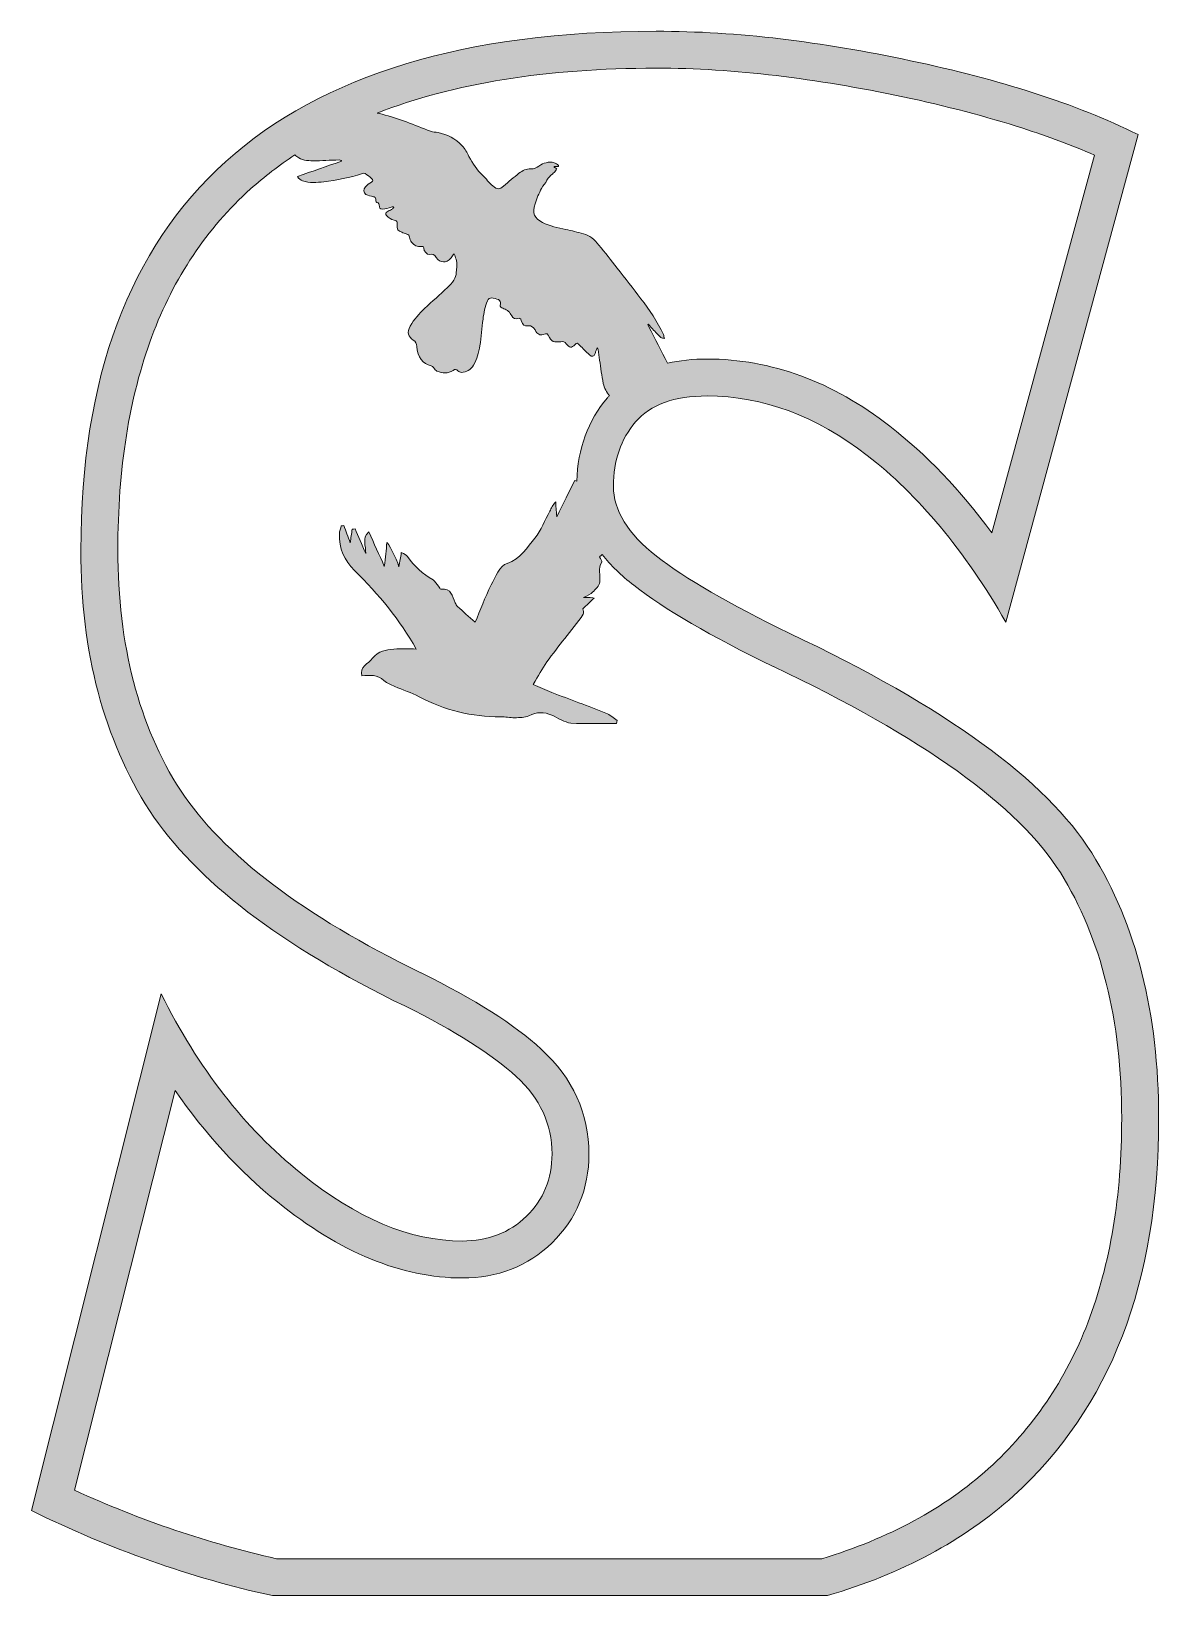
# Model space of a CAD drawing. Header units: millimetres. Extents: x 56 to 627, y -296 to -28.
# Drawn here: x 536 to 627.5, y -154.9 to -27.9 of the extents above; entities that cross this region are included whole.
import ezdxf

# ---------------------------------------------------------------- set-up
doc = ezdxf.new("R2010")
doc.units = ezdxf.units.MM
doc.header["$MEASUREMENT"] = 0
doc.layers.add('Layer 7', color=7, linetype='Continuous')

msp = doc.modelspace()

# ---------------------------------------------------------------- hatches: boundary and pattern name
at = {"layer": 'Layer 7'}
h = msp.add_hatch(color=1, dxfattribs=at)
h.dxf.hatch_style = 2
edge = h.paths.add_edge_path()
edge.add_spline(control_points=[(622.05, -94.64), (618.34, -88.72), (610.15, -82.77), (597.49, -76.79), (592.63, -74.43), (589.04, -72.35), (586.72, -70.54), (584.39, -68.73), (583.23, -66.84), (583.23, -64.86), (583.23, -62.78), (583.83, -61.04), (585.02, -59.64), (586.22, -58.24), (588.16, -57.54), (590.84, -57.54), (595.36, -57.54), (599.69, -59.15), (603.82, -62.36), (607.96, -65.56), (611.71, -70.07), (615.08, -75.89), (615.08, -75.89), (625.82, -36.32), (625.82, -36.32), (623.26, -35.06), (620.45, -33.94), (617.38, -32.95), (614.31, -31.96), (610.96, -31.09), (607.34, -30.32), (603.72, -29.55), (600.2, -28.96), (596.79, -28.55), (593.38, -28.14), (590.01, -27.93), (586.69, -27.93), (571.25, -27.93), (559.61, -31.46), (551.77, -38.5), (543.93, -45.55), (540, -56.06), (540, -70.05), (540, -78.38), (541.86, -85.43), (545.57, -91.19), (549.32, -96.89), (556.22, -102.18), (566.29, -107.06), (570.38, -109.09), (573.39, -111), (575.33, -112.78), (577.27, -114.56), (578.24, -116.66), (578.24, -119.07), (578.24, -121.1), (577.55, -122.78), (576.17, -124.13), (574.78, -125.47), (573.04, -126.14), (570.95, -126.14), (566.73, -126.14), (562.36, -124.31), (557.85, -120.63), (553.28, -116.96), (549.51, -112.11), (546.53, -106.07), (546.53, -106.07), (535.98, -148.02), (535.98, -148.02), (542.39, -151.17), (548.92, -153.47), (555.55, -154.93), (555.55, -154.93), (600.59, -154.93), (600.59, -154.93), (606.62, -153.16), (611.66, -150.46), (615.69, -146.83), (623.55, -139.73), (627.48, -129.52), (627.48, -116.19), (627.48, -107.64), (625.67, -100.45), (622.05, -94.64)], knot_values=[0, 0, 0, 0, 1, 1, 1, 2, 2, 2, 3, 3, 3, 4, 4, 4, 5, 5, 5, 6, 6, 6, 7, 7, 7, 8, 8, 8, 9, 9, 9, 10, 10, 10, 11, 11, 11, 12, 12, 12, 13, 13, 13, 14, 14, 14, 15, 15, 15, 16, 16, 16, 17, 17, 17, 18, 18, 18, 19, 19, 19, 20, 20, 20, 21, 21, 21, 22, 22, 22, 23, 23, 23, 24, 24, 24, 25, 25, 25, 26, 26, 26, 27, 27, 27, 28, 28, 28, 28], degree=3, periodic=1)
edge = h.paths.add_edge_path()
edge.add_spline(control_points=[(596.43, -31.53), (599.74, -31.93), (603.21, -32.51), (606.72, -33.25), (610.24, -34), (613.51, -34.86), (616.46, -35.81), (618.51, -36.46), (620.45, -37.19), (622.26, -37.98), (622.26, -37.98), (613.93, -68.65), (613.93, -68.65), (611.37, -65.16), (608.6, -62.26), (605.66, -59.99), (601.01, -56.37), (596.02, -54.54), (590.84, -54.54), (589.68, -54.54), (588.6, -54.66), (587.62, -54.88), (587.11, -53.89), (586.6, -52.91), (586.09, -51.92), (586.06, -51.86), (586.04, -51.8), (586.02, -51.74), (586.04, -51.73), (586.05, -51.72), (586.07, -51.71), (586.14, -51.8), (586.21, -51.9), (586.29, -51.98), (586.55, -52.26), (586.8, -52.53), (587.07, -52.79), (587.14, -52.85), (587.27, -52.84), (587.36, -52.87), (587.33, -52.76), (587.32, -52.66), (587.28, -52.56), (586.79, -51.5), (586.15, -50.55), (585.46, -49.65), (584.82, -48.81), (584.17, -47.98), (583.52, -47.15), (583.04, -46.52), (582.54, -45.9), (582.05, -45.29), (581.7, -44.85), (581.3, -44.5), (580.79, -44.37), (580.31, -44.24), (579.83, -44.13), (579.35, -44.02), (578.71, -43.87), (578.07, -43.76), (577.47, -43.46), (576.8, -43.14), (576.61, -42.69), (576.86, -41.93), (577, -41.5), (577.19, -41.09), (577.39, -40.69), (577.51, -40.45), (577.72, -40.27), (577.83, -40.02), (577.94, -39.8), (578.09, -39.65), (578.27, -39.52), (578.36, -39.44), (578.45, -39.36), (578.53, -39.27), (578.57, -39.22), (578.59, -39.14), (578.63, -39.08), (578.57, -39.05), (578.52, -39.03), (578.46, -39), (578.44, -39), (578.43, -38.97), (578.41, -38.96), (578.41, -38.96), (578.42, -38.9), (578.42, -38.9), (578.42, -38.9), (578.77, -38.92), (578.77, -38.92), (578.77, -38.89), (578.78, -38.86), (578.78, -38.82), (578.66, -38.75), (578.54, -38.63), (578.41, -38.6), (577.97, -38.49), (577.55, -38.62), (577.18, -38.87), (576.97, -39.01), (576.79, -39.12), (576.52, -39.1), (576.17, -39.07), (575.85, -39.25), (575.56, -39.46), (575.13, -39.79), (574.72, -40.15), (574.31, -40.5), (573.97, -40.78), (573.79, -40.8), (573.45, -40.49), (573.15, -40.22), (572.88, -39.91), (572.59, -39.62), (572.16, -39.18), (571.8, -38.66), (571.5, -38.09), (571.34, -37.78), (571.17, -37.46), (570.95, -37.22), (570.4, -36.63), (569.73, -36.31), (569.01, -36.16), (568.8, -36.11), (568.57, -36.13), (568.38, -36.05), (567.08, -35.53), (565.79, -35.01), (564.45, -34.67), (564.32, -34.63), (564.19, -34.6), (564.05, -34.57), (570.25, -32.15), (577.82, -30.93), (586.69, -30.93), (589.87, -30.93), (593.15, -31.13), (596.43, -31.53)], knot_values=[0, 0, 0, 0, 1, 1, 1, 2, 2, 2, 3, 3, 3, 4, 4, 4, 5, 5, 5, 6, 6, 6, 7, 7, 7, 8, 8, 8, 9, 9, 9, 10, 10, 10, 11, 11, 11, 12, 12, 12, 13, 13, 13, 14, 14, 14, 15, 15, 15, 16, 16, 16, 17, 17, 17, 18, 18, 18, 19, 19, 19, 20, 20, 20, 21, 21, 21, 22, 22, 22, 23, 23, 23, 24, 24, 24, 25, 25, 25, 26, 26, 26, 27, 27, 27, 28, 28, 28, 29, 29, 29, 30, 30, 30, 31, 31, 31, 32, 32, 32, 33, 33, 33, 34, 34, 34, 35, 35, 35, 36, 36, 36, 37, 37, 37, 38, 38, 38, 39, 39, 39, 40, 40, 40, 41, 41, 41, 42, 42, 42, 43, 43, 43, 44, 44, 44, 45, 45, 45, 46, 46, 46, 46], degree=3, periodic=1)
edge = h.paths.add_edge_path()
edge.add_spline(control_points=[(613.68, -144.6), (610.11, -147.83), (605.56, -150.29), (600.15, -151.93), (600.15, -151.93), (555.88, -151.93), (555.88, -151.93), (550.35, -150.69), (544.85, -148.82), (539.48, -146.37), (539.48, -146.37), (547.65, -113.92), (547.65, -113.92), (550.07, -117.44), (552.85, -120.46), (555.95, -122.96), (561, -127.06), (566.05, -129.14), (570.95, -129.14), (573.84, -129.14), (576.3, -128.18), (578.25, -126.28), (580.21, -124.38), (581.24, -121.89), (581.24, -119.07), (581.24, -115.79), (579.94, -112.93), (577.36, -110.57), (575.19, -108.57), (572, -106.55), (567.62, -104.37), (567.62, -104.37), (567.61, -104.37), (567.61, -104.37), (567.61, -104.37), (567.6, -104.36), (567.6, -104.36), (558.08, -99.75), (551.52, -94.76), (548.08, -89.55), (544.71, -84.31), (543, -77.75), (543, -70.05), (543, -63.45), (543.93, -57.62), (545.76, -52.72), (547.54, -47.95), (550.23, -43.91), (553.77, -40.73), (554.88, -39.74), (556.09, -38.82), (557.37, -37.97), (557.42, -38.02), (557.47, -38.06), (557.53, -38.1), (557.93, -38.39), (558.38, -38.45), (558.83, -38.45), (559.54, -38.44), (560.25, -38.4), (560.96, -38.38), (561.02, -38.38), (561.08, -38.4), (561.14, -38.41), (561.15, -38.43), (561.15, -38.46), (561.15, -38.48), (559.97, -38.89), (558.79, -39.3), (557.58, -39.72), (557.7, -39.92), (557.84, -40.01), (557.99, -40.06), (558.56, -40.27), (559.14, -40.22), (559.71, -40.15), (560.77, -40.02), (561.82, -39.82), (562.85, -39.48), (562.92, -39.45), (563.02, -39.45), (563.08, -39.49), (563.26, -39.6), (563.43, -39.74), (563.6, -39.88), (563.73, -39.99), (563.72, -40.06), (563.58, -40.17), (563.42, -40.3), (563.24, -40.41), (563.09, -40.56), (562.9, -40.74), (562.92, -41.03), (563.14, -41.17), (563.32, -41.27), (563.54, -41.31), (563.74, -41.36), (563.84, -41.39), (563.94, -41.41), (563.93, -41.57), (563.91, -41.75), (563.99, -41.82), (564.12, -41.87), (564.16, -41.89), (564.22, -41.97), (564.22, -42.03), (564.22, -42.26), (564.28, -42.39), (564.48, -42.37), (564.72, -42.35), (564.95, -42.27), (565.19, -42.22), (565.25, -42.2), (565.3, -42.19), (565.36, -42.18), (565.37, -42.2), (565.38, -42.23), (565.39, -42.25), (565.33, -42.3), (565.28, -42.36), (565.21, -42.39), (565.09, -42.47), (564.96, -42.52), (564.85, -42.6), (564.74, -42.67), (564.71, -42.76), (564.81, -42.89), (564.98, -43.11), (565.19, -43.2), (565.42, -43.26), (565.7, -43.34), (565.69, -43.34), (565.67, -43.64), (565.65, -44), (565.75, -44.14), (566.04, -44.25), (566.18, -44.3), (566.32, -44.35), (566.46, -44.39), (566.59, -44.42), (566.65, -44.5), (566.67, -44.66), (566.69, -44.8), (566.75, -44.95), (566.83, -45.05), (567.05, -45.31), (567.32, -45.44), (567.63, -45.41), (567.71, -45.4), (567.82, -45.36), (567.83, -45.54), (567.84, -45.8), (568.08, -46.08), (568.3, -46.05), (568.53, -46.02), (568.67, -46.04), (568.85, -46.3), (569.18, -46.76), (569.65, -46.8), (570.05, -46.32), (570.13, -46.23), (570.2, -46.13), (570.3, -45.99), (570.36, -46.16), (570.4, -46.3), (570.45, -46.43), (570.59, -46.79), (570.49, -47.14), (570.47, -47.5), (570.46, -47.72), (570.38, -47.95), (570.27, -48.13), (570.13, -48.36), (569.94, -48.55), (569.75, -48.73), (569.14, -49.31), (568.51, -49.86), (567.9, -50.45), (567.46, -50.87), (567.04, -51.31), (566.73, -51.86), (566.42, -52.4), (566.58, -52.7), (566.98, -53), (567.16, -53.13), (567.26, -53.27), (567.27, -53.53), (567.3, -54.36), (567.76, -54.95), (568.44, -55.09), (568.51, -55.1), (568.57, -55.18), (568.63, -55.24), (568.72, -55.34), (568.8, -55.49), (568.9, -55.53), (569.35, -55.7), (569.81, -55.74), (570.22, -55.46), (570.37, -55.35), (570.47, -55.37), (570.6, -55.49), (570.68, -55.56), (570.79, -55.62), (570.89, -55.62), (571.3, -55.61), (571.64, -55.43), (571.87, -55.03), (572.15, -54.56), (572.3, -54.02), (572.39, -53.46), (572.5, -52.75), (572.55, -52.02), (572.64, -51.3), (572.7, -50.79), (572.8, -50.28), (573.01, -49.82), (573.08, -49.67), (573.19, -49.56), (573.34, -49.58), (573.52, -49.61), (573.71, -49.65), (573.89, -49.72), (574.03, -49.78), (574.11, -49.9), (574.05, -50.09), (574, -50.22), (574.05, -50.31), (574.16, -50.37), (574.21, -50.4), (574.27, -50.45), (574.33, -50.46), (574.62, -50.54), (574.82, -50.74), (574.97, -51.04), (575.08, -51.26), (575.26, -51.32), (575.47, -51.25), (575.61, -51.19), (575.69, -51.22), (575.75, -51.41), (575.87, -51.79), (575.97, -51.87), (576.31, -51.85), (576.56, -51.83), (576.72, -51.93), (576.86, -52.18), (577.05, -52.55), (577.24, -52.63), (577.53, -52.54), (577.86, -52.45), (577.87, -52.45), (578.04, -52.8), (578.14, -53), (578.26, -53.14), (578.46, -53.15), (578.63, -53.15), (578.8, -53.16), (578.97, -53.13), (579.14, -53.1), (579.27, -53.13), (579.4, -53.3), (579.64, -53.64), (579.82, -53.65), (580.1, -53.39), (580.29, -53.21), (580.3, -53.22), (580.48, -53.41), (580.74, -53.68), (581, -53.94), (581.27, -54.19), (581.5, -54.4), (581.63, -54.36), (581.74, -54.08), (581.77, -54), (581.79, -53.92), (581.82, -53.84), (581.84, -53.78), (581.87, -53.72), (581.91, -53.63), (581.95, -53.71), (581.97, -53.74), (581.98, -53.77), (582.02, -54.06), (582.06, -54.35), (582.1, -54.63), (582.2, -55.26), (582.27, -55.9), (582.4, -56.52), (582.49, -56.91), (582.67, -57.24), (582.9, -57.52), (582.85, -57.58), (582.79, -57.63), (582.74, -57.69), (581.16, -59.55), (580.33, -61.82), (580.25, -64.45), (580.2, -64.44), (580.15, -64.42), (580.09, -64.4), (579.63, -65.33), (579.16, -66.26), (578.62, -67.34), (578.58, -66.8), (578.56, -66.47), (578.54, -66.14), (578.29, -66.38), (578.19, -66.65), (578.06, -66.89), (577.67, -67.63), (577.37, -68.44), (576.85, -69.07), (576.21, -69.84), (575.74, -70.75), (574.59, -71.13), (574.01, -71.32), (573.63, -72.23), (573.3, -72.88), (572.79, -73.89), (572.41, -74.96), (572.01, -75.91), (571.47, -75.43), (571.02, -75.04), (570.58, -74.64), (570.49, -74.55), (570.44, -74.43), (570.39, -74.32), (570.14, -73.81), (570.09, -73.12), (569.22, -73.21), (569.16, -73.22), (569.09, -73.06), (569.02, -72.98), (568.88, -72.81), (568.77, -72.58), (568.59, -72.47), (567.75, -71.99), (567.05, -71.37), (566.52, -70.56), (566.44, -70.44), (566.25, -70.38), (566.01, -70.24), (565.94, -70.67), (565.89, -70.98), (565.82, -71.4), (565.58, -70.67), (564.94, -69.42), (564.84, -69.43), (564.78, -70.04), (564.71, -70.66), (564.63, -71.37), (564.2, -70.41), (563.79, -69.52), (563.37, -68.58), (562.78, -69.1), (563.15, -69.67), (563.12, -70.34), (562.79, -69.56), (562.52, -68.94), (562.25, -68.32), (562.17, -68.33), (562.09, -68.35), (562.02, -68.36), (561.97, -68.7), (561.92, -69.04), (561.86, -69.47), (561.67, -68.95), (561.51, -68.5), (561.35, -68.06), (561.28, -68.07), (561.21, -68.07), (561.14, -68.08), (561.09, -68.3), (560.99, -68.52), (560.98, -68.73), (560.93, -69.9), (561.38, -70.88), (562.21, -71.7), (564.16, -73.64), (565.92, -75.72), (567.22, -78.08), (566.66, -78.08), (566.02, -78.05), (565.4, -78.09), (564.75, -78.14), (564.14, -78.23), (563.68, -78.83), (563.33, -79.29), (562.6, -79.51), (562.8, -80.27), (563.46, -80.17), (564.06, -80.17), (564.6, -80.64), (564.84, -80.86), (565.17, -80.99), (565.48, -81.12), (566.13, -81.41), (566.83, -81.61), (567.46, -81.95), (569.52, -83.07), (571.72, -83.58), (574.07, -83.58), (574.45, -83.58), (574.83, -83.67), (575.21, -83.66), (575.6, -83.65), (576.03, -83.66), (576.36, -83.5), (577, -83.18), (577.6, -83.17), (578.23, -83.45), (578.74, -83.67), (579.25, -84.05), (579.77, -84.09), (581, -84.18), (582.24, -84.12), (583.47, -84.12), (583.49, -84.04), (583.51, -83.96), (583.53, -83.89), (583.23, -83.68), (582.95, -83.41), (582.61, -83.28), (581.16, -82.7), (579.69, -82.17), (578.23, -81.61), (577.71, -81.41), (577.22, -81.17), (576.72, -80.95), (577.13, -80.27), (577.45, -79.68), (577.83, -79.13), (578.28, -78.48), (578.79, -77.85), (579.27, -77.22), (579.78, -76.57), (580.3, -75.93), (580.78, -75.26), (580.86, -75.15), (580.75, -74.92), (580.73, -74.83), (581.06, -74.52), (581.35, -74.24), (581.65, -73.95), (581.61, -73.91), (581.14, -73.86), (580.79, -73.91), (581.14, -73.71), (581.39, -73.64), (581.54, -73.47), (581.78, -73.23), (582.08, -72.94), (582.12, -72.64), (582.19, -72.11), (581.93, -71.54), (582.28, -71.02), (582.33, -70.95), (582.18, -70.76), (582.1, -70.6), (582.17, -70.54), (582.24, -70.48), (582.31, -70.42), (583, -71.28), (583.85, -72.11), (584.87, -72.91), (587.39, -74.87), (591.09, -77.02), (596.18, -79.49), (596.18, -79.49), (596.2, -79.5), (596.2, -79.5), (596.2, -79.5), (596.21, -79.5), (596.21, -79.5), (608.29, -85.21), (616.13, -90.83), (619.5, -96.23), (622.81, -101.53), (624.48, -108.25), (624.48, -116.19), (624.48, -122.45), (623.56, -128.03), (621.73, -132.77), (619.95, -137.4), (617.24, -141.39), (613.68, -144.6)], knot_values=[0, 0, 0, 0, 1, 1, 1, 2, 2, 2, 3, 3, 3, 4, 4, 4, 5, 5, 5, 6, 6, 6, 7, 7, 7, 8, 8, 8, 9, 9, 9, 10, 10, 10, 11, 11, 11, 12, 12, 12, 13, 13, 13, 14, 14, 14, 15, 15, 15, 16, 16, 16, 17, 17, 17, 18, 18, 18, 19, 19, 19, 20, 20, 20, 21, 21, 21, 22, 22, 22, 23, 23, 23, 24, 24, 24, 25, 25, 25, 26, 26, 26, 27, 27, 27, 28, 28, 28, 29, 29, 29, 30, 30, 30, 31, 31, 31, 32, 32, 32, 33, 33, 33, 34, 34, 34, 35, 35, 35, 36, 36, 36, 37, 37, 37, 38, 38, 38, 39, 39, 39, 40, 40, 40, 41, 41, 41, 42, 42, 42, 43, 43, 43, 44, 44, 44, 45, 45, 45, 46, 46, 46, 47, 47, 47, 48, 48, 48, 49, 49, 49, 50, 50, 50, 51, 51, 51, 52, 52, 52, 53, 53, 53, 54, 54, 54, 55, 55, 55, 56, 56, 56, 57, 57, 57, 58, 58, 58, 59, 59, 59, 60, 60, 60, 61, 61, 61, 62, 62, 62, 63, 63, 63, 64, 64, 64, 65, 65, 65, 66, 66, 66, 67, 67, 67, 68, 68, 68, 69, 69, 69, 70, 70, 70, 71, 71, 71, 72, 72, 72, 73, 73, 73, 74, 74, 74, 75, 75, 75, 76, 76, 76, 77, 77, 77, 78, 78, 78, 79, 79, 79, 80, 80, 80, 81, 81, 81, 82, 82, 82, 83, 83, 83, 84, 84, 84, 85, 85, 85, 86, 86, 86, 87, 87, 87, 88, 88, 88, 89, 89, 89, 90, 90, 90, 91, 91, 91, 92, 92, 92, 93, 93, 93, 94, 94, 94, 95, 95, 95, 96, 96, 96, 97, 97, 97, 98, 98, 98, 99, 99, 99, 100, 100, 100, 101, 101, 101, 102, 102, 102, 103, 103, 103, 104, 104, 104, 105, 105, 105, 106, 106, 106, 107, 107, 107, 108, 108, 108, 109, 109, 109, 110, 110, 110, 111, 111, 111, 112, 112, 112, 113, 113, 113, 114, 114, 114, 115, 115, 115, 116, 116, 116, 117, 117, 117, 118, 118, 118, 119, 119, 119, 120, 120, 120, 121, 121, 121, 122, 122, 122, 123, 123, 123, 124, 124, 124, 125, 125, 125, 126, 126, 126, 127, 127, 127, 128, 128, 128, 129, 129, 129, 130, 130, 130, 131, 131, 131, 132, 132, 132, 133, 133, 133, 134, 134, 134, 135, 135, 135, 136, 136, 136, 137, 137, 137, 138, 138, 138, 139, 139, 139, 140, 140, 140, 141, 141, 141, 142, 142, 142, 143, 143, 143, 144, 144, 144, 145, 145, 145, 146, 146, 146, 147, 147, 147, 148, 148, 148, 149, 149, 149, 150, 150, 150, 151, 151, 151, 152, 152, 152, 153, 153, 153, 154, 154, 154, 155, 155, 155, 156, 156, 156, 157, 157, 157, 158, 158, 158, 159, 159, 159, 160, 160, 160, 161, 161, 161, 162, 162, 162, 162], degree=3, periodic=1)

# ---------------------------------------------------------------- linework, layer by layer
at = {"layer": 'Layer 7', "lineweight": 0}
for points, knots in [([(622.05, -94.64), (618.34, -88.72), (610.15, -82.77), (597.49, -76.79), (592.63, -74.43), (589.04, -72.35), (586.72, -70.54), (584.39, -68.73), (583.23, -66.84), (583.23, -64.86), (583.23, -62.78), (583.83, -61.04), (585.02, -59.64), (586.22, -58.24), (588.16, -57.54), (590.84, -57.54), (595.36, -57.54), (599.69, -59.15), (603.82, -62.36), (607.96, -65.56), (611.71, -70.07), (615.08, -75.89), (615.08, -75.89), (625.82, -36.32), (625.82, -36.32), (623.26, -35.06), (620.45, -33.94), (617.38, -32.95), (614.31, -31.96), (610.96, -31.09), (607.34, -30.32), (603.72, -29.55), (600.2, -28.96), (596.79, -28.55), (593.38, -28.14), (590.01, -27.93), (586.69, -27.93), (571.25, -27.93), (559.61, -31.46), (551.77, -38.5), (543.93, -45.55), (540, -56.06), (540, -70.05), (540, -78.38), (541.86, -85.43), (545.57, -91.19), (549.32, -96.89), (556.22, -102.18), (566.29, -107.06), (570.38, -109.09), (573.39, -111), (575.33, -112.78), (577.27, -114.56), (578.24, -116.66), (578.24, -119.07), (578.24, -121.1), (577.55, -122.78), (576.17, -124.13), (574.78, -125.47), (573.04, -126.14), (570.95, -126.14), (566.73, -126.14), (562.36, -124.31), (557.85, -120.63), (553.28, -116.96), (549.51, -112.11), (546.53, -106.07), (546.53, -106.07), (535.98, -148.02), (535.98, -148.02), (542.39, -151.17), (548.92, -153.47), (555.55, -154.93), (555.55, -154.93), (600.59, -154.93), (600.59, -154.93), (606.62, -153.16), (611.66, -150.46), (615.69, -146.83), (623.55, -139.73), (627.48, -129.52), (627.48, -116.19), (627.48, -107.64), (625.67, -100.45), (622.05, -94.64)], [0, 0, 0, 0, 1, 1, 1, 2, 2, 2, 3, 3, 3, 4, 4, 4, 5, 5, 5, 6, 6, 6, 7, 7, 7, 8, 8, 8, 9, 9, 9, 10, 10, 10, 11, 11, 11, 12, 12, 12, 13, 13, 13, 14, 14, 14, 15, 15, 15, 16, 16, 16, 17, 17, 17, 18, 18, 18, 19, 19, 19, 20, 20, 20, 21, 21, 21, 22, 22, 22, 23, 23, 23, 24, 24, 24, 25, 25, 25, 26, 26, 26, 27, 27, 27, 28, 28, 28, 28]), ([(596.43, -31.53), (599.74, -31.93), (603.21, -32.51), (606.72, -33.25), (610.24, -34), (613.51, -34.86), (616.46, -35.81), (618.51, -36.46), (620.45, -37.19), (622.26, -37.98), (622.26, -37.98), (613.93, -68.65), (613.93, -68.65), (611.37, -65.16), (608.6, -62.26), (605.66, -59.99), (601.01, -56.37), (596.02, -54.54), (590.84, -54.54), (589.68, -54.54), (588.6, -54.66), (587.62, -54.88), (587.11, -53.89), (586.6, -52.91), (586.09, -51.92), (586.06, -51.86), (586.04, -51.8), (586.02, -51.74), (586.04, -51.73), (586.05, -51.72), (586.07, -51.71), (586.14, -51.8), (586.21, -51.9), (586.29, -51.98), (586.55, -52.26), (586.8, -52.53), (587.07, -52.79), (587.14, -52.85), (587.27, -52.84), (587.36, -52.87), (587.33, -52.76), (587.32, -52.66), (587.28, -52.56), (586.79, -51.5), (586.15, -50.55), (585.46, -49.65), (584.82, -48.81), (584.17, -47.98), (583.52, -47.15), (583.04, -46.52), (582.54, -45.9), (582.05, -45.29), (581.7, -44.85), (581.3, -44.5), (580.79, -44.37), (580.31, -44.24), (579.83, -44.13), (579.35, -44.02), (578.71, -43.87), (578.07, -43.76), (577.47, -43.46), (576.8, -43.14), (576.61, -42.69), (576.86, -41.93), (577, -41.5), (577.19, -41.09), (577.39, -40.69), (577.51, -40.45), (577.72, -40.27), (577.83, -40.02), (577.94, -39.8), (578.09, -39.65), (578.27, -39.52), (578.36, -39.44), (578.45, -39.36), (578.53, -39.27), (578.57, -39.22), (578.59, -39.14), (578.63, -39.08), (578.57, -39.05), (578.52, -39.03), (578.46, -39), (578.44, -39), (578.43, -38.97), (578.41, -38.96), (578.41, -38.96), (578.42, -38.9), (578.42, -38.9), (578.42, -38.9), (578.77, -38.92), (578.77, -38.92), (578.77, -38.89), (578.78, -38.86), (578.78, -38.82), (578.66, -38.75), (578.54, -38.63), (578.41, -38.6), (577.97, -38.49), (577.55, -38.62), (577.18, -38.87), (576.97, -39.01), (576.79, -39.12), (576.52, -39.1), (576.17, -39.07), (575.85, -39.25), (575.56, -39.46), (575.13, -39.79), (574.72, -40.15), (574.31, -40.5), (573.97, -40.78), (573.79, -40.8), (573.45, -40.49), (573.15, -40.22), (572.88, -39.91), (572.59, -39.62), (572.16, -39.18), (571.8, -38.66), (571.5, -38.09), (571.34, -37.78), (571.17, -37.46), (570.95, -37.22), (570.4, -36.63), (569.73, -36.31), (569.01, -36.16), (568.8, -36.11), (568.57, -36.13), (568.38, -36.05), (567.08, -35.53), (565.79, -35.01), (564.45, -34.67), (564.32, -34.63), (564.19, -34.6), (564.05, -34.57), (570.25, -32.15), (577.82, -30.93), (586.69, -30.93), (589.87, -30.93), (593.15, -31.13), (596.43, -31.53)], [0, 0, 0, 0, 1, 1, 1, 2, 2, 2, 3, 3, 3, 4, 4, 4, 5, 5, 5, 6, 6, 6, 7, 7, 7, 8, 8, 8, 9, 9, 9, 10, 10, 10, 11, 11, 11, 12, 12, 12, 13, 13, 13, 14, 14, 14, 15, 15, 15, 16, 16, 16, 17, 17, 17, 18, 18, 18, 19, 19, 19, 20, 20, 20, 21, 21, 21, 22, 22, 22, 23, 23, 23, 24, 24, 24, 25, 25, 25, 26, 26, 26, 27, 27, 27, 28, 28, 28, 29, 29, 29, 30, 30, 30, 31, 31, 31, 32, 32, 32, 33, 33, 33, 34, 34, 34, 35, 35, 35, 36, 36, 36, 37, 37, 37, 38, 38, 38, 39, 39, 39, 40, 40, 40, 41, 41, 41, 42, 42, 42, 43, 43, 43, 44, 44, 44, 45, 45, 45, 46, 46, 46, 46]), ([(613.68, -144.6), (610.11, -147.83), (605.56, -150.29), (600.15, -151.93), (600.15, -151.93), (555.88, -151.93), (555.88, -151.93), (550.35, -150.69), (544.85, -148.82), (539.48, -146.37), (539.48, -146.37), (547.65, -113.92), (547.65, -113.92), (550.07, -117.44), (552.85, -120.46), (555.95, -122.96), (561, -127.06), (566.05, -129.14), (570.95, -129.14), (573.84, -129.14), (576.3, -128.18), (578.25, -126.28), (580.21, -124.38), (581.24, -121.89), (581.24, -119.07), (581.24, -115.79), (579.94, -112.93), (577.36, -110.57), (575.19, -108.57), (572, -106.55), (567.62, -104.37), (567.62, -104.37), (567.61, -104.37), (567.61, -104.37), (567.61, -104.37), (567.6, -104.36), (567.6, -104.36), (558.08, -99.75), (551.52, -94.76), (548.08, -89.55), (544.71, -84.31), (543, -77.75), (543, -70.05), (543, -63.45), (543.93, -57.62), (545.76, -52.72), (547.54, -47.95), (550.23, -43.91), (553.77, -40.73), (554.88, -39.74), (556.09, -38.82), (557.37, -37.97), (557.42, -38.02), (557.47, -38.06), (557.53, -38.1), (557.93, -38.39), (558.38, -38.45), (558.83, -38.45), (559.54, -38.44), (560.25, -38.4), (560.96, -38.38), (561.02, -38.38), (561.08, -38.4), (561.14, -38.41), (561.15, -38.43), (561.15, -38.46), (561.15, -38.48), (559.97, -38.89), (558.79, -39.3), (557.58, -39.72), (557.7, -39.92), (557.84, -40.01), (557.99, -40.06), (558.56, -40.27), (559.14, -40.22), (559.71, -40.15), (560.77, -40.02), (561.82, -39.82), (562.85, -39.48), (562.92, -39.45), (563.02, -39.45), (563.08, -39.49), (563.26, -39.6), (563.43, -39.74), (563.6, -39.88), (563.73, -39.99), (563.72, -40.06), (563.58, -40.17), (563.42, -40.3), (563.24, -40.41), (563.09, -40.56), (562.9, -40.74), (562.92, -41.03), (563.14, -41.17), (563.32, -41.27), (563.54, -41.31), (563.74, -41.36), (563.84, -41.39), (563.94, -41.41), (563.93, -41.57), (563.91, -41.75), (563.99, -41.82), (564.12, -41.87), (564.16, -41.89), (564.22, -41.97), (564.22, -42.03), (564.22, -42.26), (564.28, -42.39), (564.48, -42.37), (564.72, -42.35), (564.95, -42.27), (565.19, -42.22), (565.25, -42.2), (565.3, -42.19), (565.36, -42.18), (565.37, -42.2), (565.38, -42.23), (565.39, -42.25), (565.33, -42.3), (565.28, -42.36), (565.21, -42.39), (565.09, -42.47), (564.96, -42.52), (564.85, -42.6), (564.74, -42.67), (564.71, -42.76), (564.81, -42.89), (564.98, -43.11), (565.19, -43.2), (565.42, -43.26), (565.7, -43.34), (565.69, -43.34), (565.67, -43.64), (565.65, -44), (565.75, -44.14), (566.04, -44.25), (566.18, -44.3), (566.32, -44.35), (566.46, -44.39), (566.59, -44.42), (566.65, -44.5), (566.67, -44.66), (566.69, -44.8), (566.75, -44.95), (566.83, -45.05), (567.05, -45.31), (567.32, -45.44), (567.63, -45.41), (567.71, -45.4), (567.82, -45.36), (567.83, -45.54), (567.84, -45.8), (568.08, -46.08), (568.3, -46.05), (568.53, -46.02), (568.67, -46.04), (568.85, -46.3), (569.18, -46.76), (569.65, -46.8), (570.05, -46.32), (570.13, -46.23), (570.2, -46.13), (570.3, -45.99), (570.36, -46.16), (570.4, -46.3), (570.45, -46.43), (570.59, -46.79), (570.49, -47.14), (570.47, -47.5), (570.46, -47.72), (570.38, -47.95), (570.27, -48.13), (570.13, -48.36), (569.94, -48.55), (569.75, -48.73), (569.14, -49.31), (568.51, -49.86), (567.9, -50.45), (567.46, -50.87), (567.04, -51.31), (566.73, -51.86), (566.42, -52.4), (566.58, -52.7), (566.98, -53), (567.16, -53.13), (567.26, -53.27), (567.27, -53.53), (567.3, -54.36), (567.76, -54.95), (568.44, -55.09), (568.51, -55.1), (568.57, -55.18), (568.63, -55.24), (568.72, -55.34), (568.8, -55.49), (568.9, -55.53), (569.35, -55.7), (569.81, -55.74), (570.22, -55.46), (570.37, -55.35), (570.47, -55.37), (570.6, -55.49), (570.68, -55.56), (570.79, -55.62), (570.89, -55.62), (571.3, -55.61), (571.64, -55.43), (571.87, -55.03), (572.15, -54.56), (572.3, -54.02), (572.39, -53.46), (572.5, -52.75), (572.55, -52.02), (572.64, -51.3), (572.7, -50.79), (572.8, -50.28), (573.01, -49.82), (573.08, -49.67), (573.19, -49.56), (573.34, -49.58), (573.52, -49.61), (573.71, -49.65), (573.89, -49.72), (574.03, -49.78), (574.11, -49.9), (574.05, -50.09), (574, -50.22), (574.05, -50.31), (574.16, -50.37), (574.21, -50.4), (574.27, -50.45), (574.33, -50.46), (574.62, -50.54), (574.82, -50.74), (574.97, -51.04), (575.08, -51.26), (575.26, -51.32), (575.47, -51.25), (575.61, -51.19), (575.69, -51.22), (575.75, -51.41), (575.87, -51.79), (575.97, -51.87), (576.31, -51.85), (576.56, -51.83), (576.72, -51.93), (576.86, -52.18), (577.05, -52.55), (577.24, -52.63), (577.53, -52.54), (577.86, -52.45), (577.87, -52.45), (578.04, -52.8), (578.14, -53), (578.26, -53.14), (578.46, -53.15), (578.63, -53.15), (578.8, -53.16), (578.97, -53.13), (579.14, -53.1), (579.27, -53.13), (579.4, -53.3), (579.64, -53.64), (579.82, -53.65), (580.1, -53.39), (580.29, -53.21), (580.3, -53.22), (580.48, -53.41), (580.74, -53.68), (581, -53.94), (581.27, -54.19), (581.5, -54.4), (581.63, -54.36), (581.74, -54.08), (581.77, -54), (581.79, -53.92), (581.82, -53.84), (581.84, -53.78), (581.87, -53.72), (581.91, -53.63), (581.95, -53.71), (581.97, -53.74), (581.98, -53.77), (582.02, -54.06), (582.06, -54.35), (582.1, -54.63), (582.2, -55.26), (582.27, -55.9), (582.4, -56.52), (582.49, -56.91), (582.67, -57.24), (582.9, -57.52), (582.85, -57.58), (582.79, -57.63), (582.74, -57.69), (581.16, -59.55), (580.33, -61.82), (580.25, -64.45), (580.2, -64.44), (580.15, -64.42), (580.09, -64.4), (579.63, -65.33), (579.16, -66.26), (578.62, -67.34), (578.58, -66.8), (578.56, -66.47), (578.54, -66.14), (578.29, -66.38), (578.19, -66.65), (578.06, -66.89), (577.67, -67.63), (577.37, -68.44), (576.85, -69.07), (576.21, -69.84), (575.74, -70.75), (574.59, -71.13), (574.01, -71.32), (573.63, -72.23), (573.3, -72.88), (572.79, -73.89), (572.41, -74.96), (572.01, -75.91), (571.47, -75.43), (571.02, -75.04), (570.58, -74.64), (570.49, -74.55), (570.44, -74.43), (570.39, -74.32), (570.14, -73.81), (570.09, -73.12), (569.22, -73.21), (569.16, -73.22), (569.09, -73.06), (569.02, -72.98), (568.88, -72.81), (568.77, -72.58), (568.59, -72.47), (567.75, -71.99), (567.05, -71.37), (566.52, -70.56), (566.44, -70.44), (566.25, -70.38), (566.01, -70.24), (565.94, -70.67), (565.89, -70.98), (565.82, -71.4), (565.58, -70.67), (564.94, -69.42), (564.84, -69.43), (564.78, -70.04), (564.71, -70.66), (564.63, -71.37), (564.2, -70.41), (563.79, -69.52), (563.37, -68.58), (562.78, -69.1), (563.15, -69.67), (563.12, -70.34), (562.79, -69.56), (562.52, -68.94), (562.25, -68.32), (562.17, -68.33), (562.09, -68.35), (562.02, -68.36), (561.97, -68.7), (561.92, -69.04), (561.86, -69.47), (561.67, -68.95), (561.51, -68.5), (561.35, -68.06), (561.28, -68.07), (561.21, -68.07), (561.14, -68.08), (561.09, -68.3), (560.99, -68.52), (560.98, -68.73), (560.93, -69.9), (561.38, -70.88), (562.21, -71.7), (564.16, -73.64), (565.92, -75.72), (567.22, -78.08), (566.66, -78.08), (566.02, -78.05), (565.4, -78.09), (564.75, -78.14), (564.14, -78.23), (563.68, -78.83), (563.33, -79.29), (562.6, -79.51), (562.8, -80.27), (563.46, -80.17), (564.06, -80.17), (564.6, -80.64), (564.84, -80.86), (565.17, -80.99), (565.48, -81.12), (566.13, -81.41), (566.83, -81.61), (567.46, -81.95), (569.52, -83.07), (571.72, -83.58), (574.07, -83.58), (574.45, -83.58), (574.83, -83.67), (575.21, -83.66), (575.6, -83.65), (576.03, -83.66), (576.36, -83.5), (577, -83.18), (577.6, -83.17), (578.23, -83.45), (578.74, -83.67), (579.25, -84.05), (579.77, -84.09), (581, -84.18), (582.24, -84.12), (583.47, -84.12), (583.49, -84.04), (583.51, -83.96), (583.53, -83.89), (583.23, -83.68), (582.95, -83.41), (582.61, -83.28), (581.16, -82.7), (579.69, -82.17), (578.23, -81.61), (577.71, -81.41), (577.22, -81.17), (576.72, -80.95), (577.13, -80.27), (577.45, -79.68), (577.83, -79.13), (578.28, -78.48), (578.79, -77.85), (579.27, -77.22), (579.78, -76.57), (580.3, -75.93), (580.78, -75.26), (580.86, -75.15), (580.75, -74.92), (580.73, -74.83), (581.06, -74.52), (581.35, -74.24), (581.65, -73.95), (581.61, -73.91), (581.14, -73.86), (580.79, -73.91), (581.14, -73.71), (581.39, -73.64), (581.54, -73.47), (581.78, -73.23), (582.08, -72.94), (582.12, -72.64), (582.19, -72.11), (581.93, -71.54), (582.28, -71.02), (582.33, -70.95), (582.18, -70.76), (582.1, -70.6), (582.17, -70.54), (582.24, -70.48), (582.31, -70.42), (583, -71.28), (583.85, -72.11), (584.87, -72.91), (587.39, -74.87), (591.09, -77.02), (596.18, -79.49), (596.18, -79.49), (596.2, -79.5), (596.2, -79.5), (596.2, -79.5), (596.21, -79.5), (596.21, -79.5), (608.29, -85.21), (616.13, -90.83), (619.5, -96.23), (622.81, -101.53), (624.48, -108.25), (624.48, -116.19), (624.48, -122.45), (623.56, -128.03), (621.73, -132.77), (619.95, -137.4), (617.24, -141.39), (613.68, -144.6)], [0, 0, 0, 0, 1, 1, 1, 2, 2, 2, 3, 3, 3, 4, 4, 4, 5, 5, 5, 6, 6, 6, 7, 7, 7, 8, 8, 8, 9, 9, 9, 10, 10, 10, 11, 11, 11, 12, 12, 12, 13, 13, 13, 14, 14, 14, 15, 15, 15, 16, 16, 16, 17, 17, 17, 18, 18, 18, 19, 19, 19, 20, 20, 20, 21, 21, 21, 22, 22, 22, 23, 23, 23, 24, 24, 24, 25, 25, 25, 26, 26, 26, 27, 27, 27, 28, 28, 28, 29, 29, 29, 30, 30, 30, 31, 31, 31, 32, 32, 32, 33, 33, 33, 34, 34, 34, 35, 35, 35, 36, 36, 36, 37, 37, 37, 38, 38, 38, 39, 39, 39, 40, 40, 40, 41, 41, 41, 42, 42, 42, 43, 43, 43, 44, 44, 44, 45, 45, 45, 46, 46, 46, 47, 47, 47, 48, 48, 48, 49, 49, 49, 50, 50, 50, 51, 51, 51, 52, 52, 52, 53, 53, 53, 54, 54, 54, 55, 55, 55, 56, 56, 56, 57, 57, 57, 58, 58, 58, 59, 59, 59, 60, 60, 60, 61, 61, 61, 62, 62, 62, 63, 63, 63, 64, 64, 64, 65, 65, 65, 66, 66, 66, 67, 67, 67, 68, 68, 68, 69, 69, 69, 70, 70, 70, 71, 71, 71, 72, 72, 72, 73, 73, 73, 74, 74, 74, 75, 75, 75, 76, 76, 76, 77, 77, 77, 78, 78, 78, 79, 79, 79, 80, 80, 80, 81, 81, 81, 82, 82, 82, 83, 83, 83, 84, 84, 84, 85, 85, 85, 86, 86, 86, 87, 87, 87, 88, 88, 88, 89, 89, 89, 90, 90, 90, 91, 91, 91, 92, 92, 92, 93, 93, 93, 94, 94, 94, 95, 95, 95, 96, 96, 96, 97, 97, 97, 98, 98, 98, 99, 99, 99, 100, 100, 100, 101, 101, 101, 102, 102, 102, 103, 103, 103, 104, 104, 104, 105, 105, 105, 106, 106, 106, 107, 107, 107, 108, 108, 108, 109, 109, 109, 110, 110, 110, 111, 111, 111, 112, 112, 112, 113, 113, 113, 114, 114, 114, 115, 115, 115, 116, 116, 116, 117, 117, 117, 118, 118, 118, 119, 119, 119, 120, 120, 120, 121, 121, 121, 122, 122, 122, 123, 123, 123, 124, 124, 124, 125, 125, 125, 126, 126, 126, 127, 127, 127, 128, 128, 128, 129, 129, 129, 130, 130, 130, 131, 131, 131, 132, 132, 132, 133, 133, 133, 134, 134, 134, 135, 135, 135, 136, 136, 136, 137, 137, 137, 138, 138, 138, 139, 139, 139, 140, 140, 140, 141, 141, 141, 142, 142, 142, 143, 143, 143, 144, 144, 144, 145, 145, 145, 146, 146, 146, 147, 147, 147, 148, 148, 148, 149, 149, 149, 150, 150, 150, 151, 151, 151, 152, 152, 152, 153, 153, 153, 154, 154, 154, 155, 155, 155, 156, 156, 156, 157, 157, 157, 158, 158, 158, 159, 159, 159, 160, 160, 160, 161, 161, 161, 162, 162, 162, 162])]:
    msp.add_open_spline(points, degree=3, knots=knots, dxfattribs=at)

doc.saveas('drawing.dxf')
